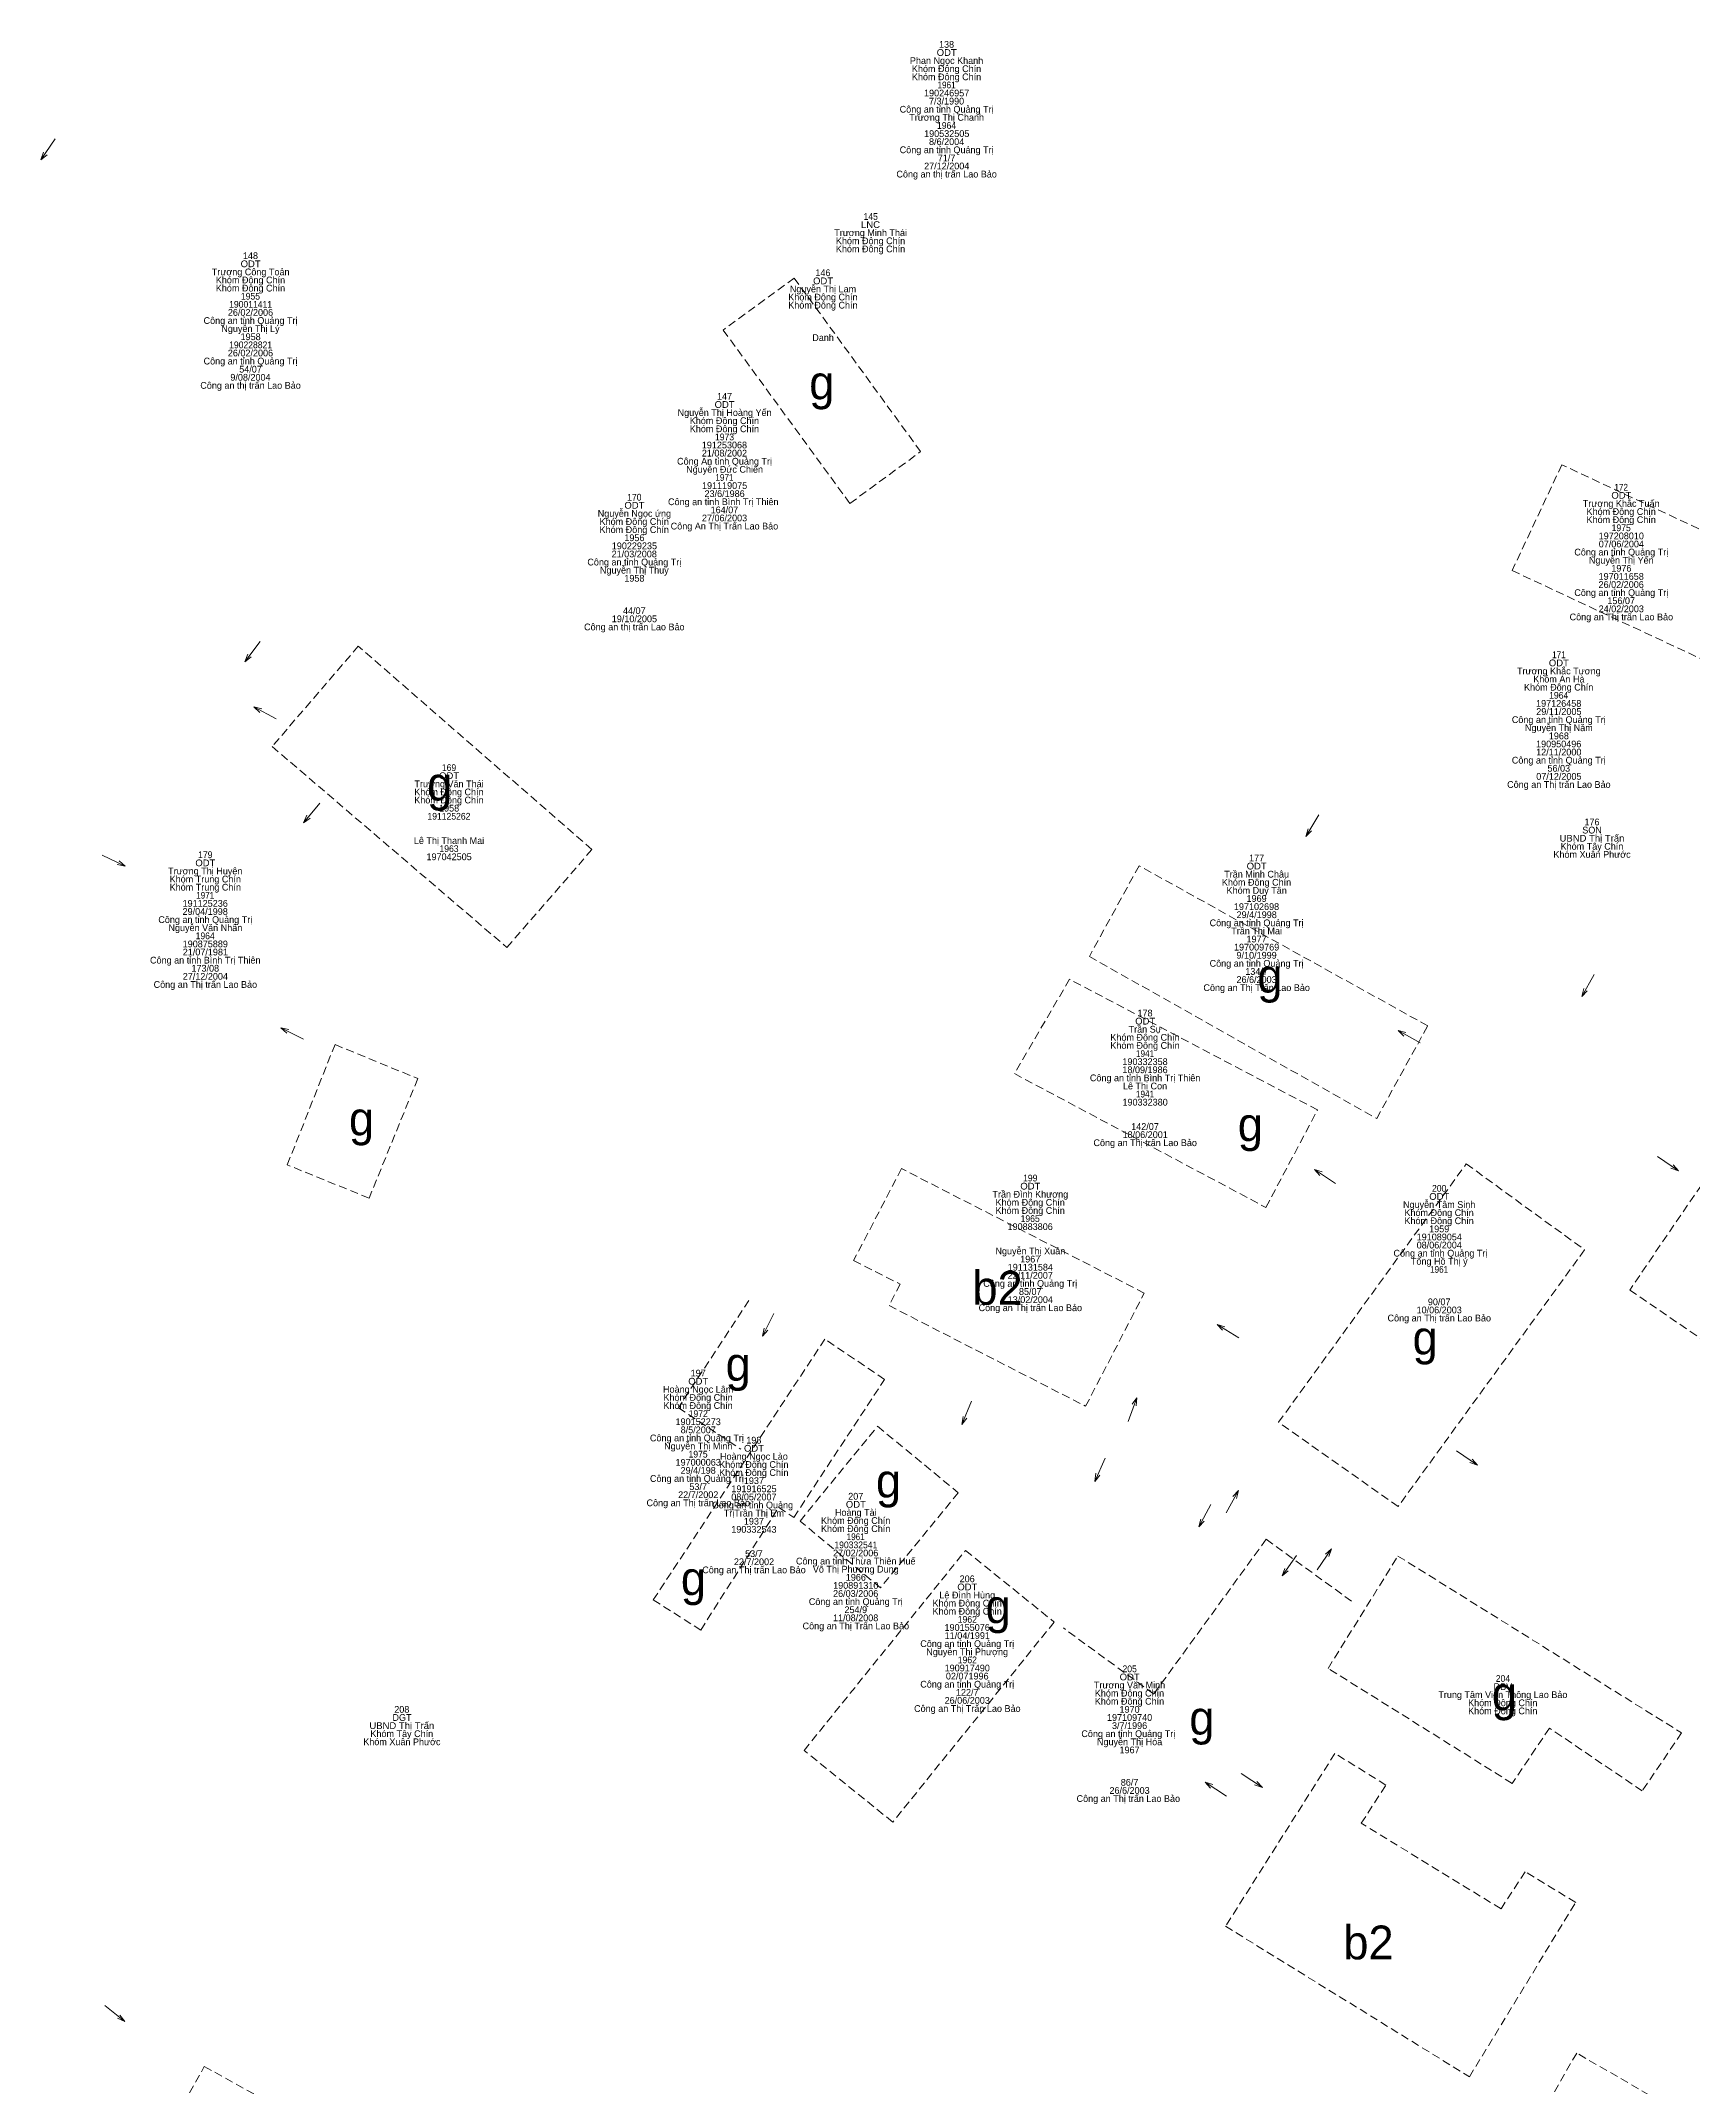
# Model space of a CAD drawing. Header units: metres. Extents: x 537497 to 538007, y 1836993 to 1837512.
# Drawn here: x 537852.2 to 537950, y 1837247.4 to 1837368.5 of the extents above; entities that cross this region are included whole.
import ezdxf
from ezdxf.enums import TextEntityAlignment as Align

# ---------------------------------------------------------------- set-up
doc = ezdxf.new("R2010")
doc.units = ezdxf.units.M
doc.header["$LTSCALE"] = 0.16
doc.linetypes.add('MEDIUM_DASHED', pattern=[4.5, 3, -1.5])
doc.layers.add('14', color=7, linetype='MEDIUM_DASHED', lineweight=13)
doc.layers.add('16', color=7, linetype='Continuous', lineweight=13)
doc.layers.add('15', color=7, linetype='Continuous')

msp = doc.modelspace()

# ---------------------------------------------------------------- linework, layer by layer
at = {"layer": '14'}
for p, q in [((537901.72, 1837286.49), (537906.5, 1837282.56)), ((537906.5, 1837282.56), (537901.89, 1837276.93)), ((537924.73, 1837279.8), (537929.91, 1837276.04))]:
    msp.add_line(p, q, dxfattribs=at)
for points in [[(537892.58, 1837351.4), (537900.08, 1837341.13), (537904.27, 1837344.2), (537896.79, 1837354.47)], [(537942.23, 1837343.42), (537939.29, 1837337.16), (537955.23, 1837329.7), (537958.16, 1837335.98)], [(537865.88, 1837326.74), (537879.78, 1837314.84), (537884.81, 1837320.64), (537870.98, 1837332.68)], [(537914.26, 1837314.31), (537931.27, 1837304.71), (537934.29, 1837310.2), (537917.2, 1837319.68)], [(537913.09, 1837312.96), (537909.82, 1837307.37), (537924.71, 1837299.45), (537927.77, 1837305.23)], [(537874.5, 1837307.08), (537871.62, 1837300), (537866.77, 1837301.97), (537869.6, 1837309.09)], [(537951.45, 1837291.01), (537957.49, 1837300.36), (537952.52, 1837303.75), (537946.25, 1837294.56)], [(537903.14, 1837301.75), (537900.3, 1837296.3), (537903.06, 1837294.91), (537902.4, 1837293.64), (537914.04, 1837287.68), (537917.51, 1837294.38)], [(537932.54, 1837281.74), (537925.46, 1837286.73), (537936.57, 1837302.03), (537943.58, 1837296.94)], [(537888.44, 1837276.21), (537891.25, 1837274.43), (537895.87, 1837281.69), (537896.76, 1837281.09), (537902.14, 1837289.27), (537898.6, 1837291.65)], [(537902.62, 1837263.06), (537897.37, 1837267.3), (537906.93, 1837279.14), (537912.18, 1837274.9)], [(537949.32, 1837268.34), (537946.99, 1837264.9), (537941.5, 1837268.62), (537939.29, 1837265.35), (537928.39, 1837272.16), (537932.53, 1837278.81)], [(537939.7, 1837243.47), (537945.84, 1837239.9), (537949.26, 1837245.83), (537943.11, 1837249.38)], [(537861.86, 1837248.59), (537871.33, 1837243.34), (537867.74, 1837236.69), (537858.2, 1837241.98)]]:
    msp.add_lwpolyline(points, close=True, dxfattribs=at)
for points in [[(537894.1, 1837293.94), (537889.93, 1837287.59), (537893.62, 1837285.14)], [(537901.89, 1837276.93), (537897.13, 1837280.88), (537901.72, 1837286.49)], [(537924.73, 1837279.8), (537918.07, 1837270.64), (537912.72, 1837274.55)], [(537931.82, 1837265.25), (537928.8, 1837267.12), (537922.32, 1837256.89), (537936.76, 1837247.97), (537943.05, 1837258.3), (537940.06, 1837260.12)], [(537940.06, 1837260.12), (537938.63, 1837257.92), (537930.36, 1837262.99), (537931.82, 1837265.25)]]:
    msp.add_lwpolyline(points, dxfattribs=at)
at = {"layer": '16'}
for p, q in [((537852.19, 1837361.47), (537852.35, 1837361.92)), ((537864.26, 1837331.76), (537864.44, 1837332.2)), ((537864.8, 1837329.08), (537865.26, 1837328.97)), ((537867.74, 1837322.23), (537867.94, 1837322.67)), ((537927.08, 1837321.41), (537927.21, 1837321.87)), ((537857.17, 1837319.66), (537856.7, 1837319.75)), ((537943.41, 1837311.94), (537943.53, 1837312.41)), ((537866.4, 1837310.08), (537866.87, 1837309.99)), ((537932.54, 1837309.92), (537933, 1837309.8)), ((537927.59, 1837301.7), (537928.05, 1837301.55)), ((537949.13, 1837301.61), (537948.68, 1837301.77)), ((537894.91, 1837291.83), (537895, 1837292.3)), ((537921.82, 1837292.52), (537922.27, 1837292.38)), ((537917.07, 1837288.18), (537917.03, 1837287.71)), ((537906.71, 1837286.59), (537906.78, 1837287.07)), ((537914.58, 1837283.23), (537914.65, 1837283.71)), ((537937.24, 1837284.18), (537936.79, 1837284.34)), ((537923.08, 1837282.68), (537922.97, 1837282.21)), ((537920.74, 1837280.54), (537920.85, 1837281)), ((537928.6, 1837279.23), (537928.44, 1837278.78)), ((537925.67, 1837277.63), (537925.83, 1837278.07)), ((537921.12, 1837265.43), (537921.57, 1837265.28)), ((537924.5, 1837265.11), (537924.04, 1837265.26)), ((537857.15, 1837251.25), (537856.72, 1837251.44))]:
    msp.add_line(p, q, dxfattribs=at)
for points in [[(537853.03, 1837362.71), (537852.19, 1837361.47), (537852.55, 1837361.77)], [(537865.17, 1837332.95), (537864.26, 1837331.76), (537864.63, 1837332.04)], [(537866.12, 1837328.37), (537864.8, 1837329.08), (537865.14, 1837328.76)], [(537868.7, 1837323.39), (537867.74, 1837322.23), (537868.12, 1837322.5)], [(537927.84, 1837322.7), (537927.08, 1837321.41), (537927.42, 1837321.74)], [(537855.82, 1837320.31), (537857.17, 1837319.66), (537856.82, 1837319.97)], [(537944.15, 1837313.25), (537943.41, 1837311.94), (537943.74, 1837312.28)], [(537867.74, 1837309.42), (537866.4, 1837310.08), (537866.75, 1837309.77)], [(537933.85, 1837309.19), (537932.54, 1837309.92), (537932.88, 1837309.59)], [(537928.84, 1837300.87), (537927.59, 1837301.7), (537927.9, 1837301.35)], [(537947.89, 1837302.46), (537949.13, 1837301.61), (537948.82, 1837301.97)], [(537895.57, 1837293.17), (537894.91, 1837291.83), (537895.22, 1837292.18)], [(537923.1, 1837291.73), (537921.82, 1837292.52), (537922.14, 1837292.18)], [(537916.56, 1837286.77), (537917.07, 1837288.18), (537916.8, 1837287.8)], [(537907.29, 1837287.98), (537906.71, 1837286.59), (537907, 1837286.97)], [(537915.19, 1837284.61), (537914.58, 1837283.23), (537914.88, 1837283.6)], [(537936, 1837285.03), (537937.24, 1837284.18), (537936.93, 1837284.54)], [(537922.36, 1837281.36), (537923.08, 1837282.68), (537922.76, 1837282.34)], [(537921.46, 1837281.86), (537920.74, 1837280.54), (537921.06, 1837280.88)], [(537926.53, 1837278.85), (537925.67, 1837277.63), (537926.03, 1837277.93)], [(537927.74, 1837278), (537928.6, 1837279.23), (537928.24, 1837278.93)], [(537922.37, 1837264.6), (537921.12, 1837265.43), (537921.43, 1837265.07)], [(537923.24, 1837265.93), (537924.5, 1837265.11), (537924.18, 1837265.46)], [(537855.98, 1837252.19), (537857.15, 1837251.25), (537856.87, 1837251.62)]]:
    msp.add_lwpolyline(points, dxfattribs=at)

# ---------------------------------------------------------------- texts
at = {"layer": '15'}
for s, p in [('138', (537905.805, 1837368.11)), ('Phan Ngọc Khanh', (537905.805, 1837367.15)), ('Khóm Đông Chín', (537905.805, 1837366.67)), ('Khóm Đông Chín', (537905.805, 1837366.19)), ('190246957', (537905.81, 1837365.23)), ('Công an tỉnh Quảng Trị', (537905.81, 1837364.27)), ('7/3/1990', (537905.805, 1837364.75)), ('Trương Thị Chanh', (537905.81, 1837363.79)), ('190532505', (537905.815, 1837362.83)), ('Công an tỉnh Quảng Trị', (537905.81, 1837361.87)), ('8/6/2004', (537905.81, 1837362.35)), ('Công an thị trấn Lao Bảo', (537905.81, 1837360.43)), ('27/12/2004', (537905.815, 1837360.91)), ('71/7', (537905.81, 1837361.39)), ('Trương Minh Thái', (537901.31, 1837356.96)), ('148', (537864.595, 1837355.6)), ('Khóm Đông Chín', (537901.305, 1837356.48)), ('Khóm Đông Chín', (537901.305, 1837356)), ('Trương Công Toản', (537864.605, 1837354.64)), ('146', (537898.485, 1837354.59)), ('Khóm Đông Chín', (537864.595, 1837354.16)), ('Khóm Đông Chín', (537864.595, 1837353.68)), ('Khóm Đông Chín', (537898.485, 1837353.15)), ('Nguyễn Thị Lam', (537898.49, 1837353.63)), ('26/02/2006', (537864.595, 1837352.24)), ('Khóm Đông Chín', (537898.485, 1837352.67)), ('Công an tỉnh Quảng Trị', (537864.6, 1837351.76)), ('Nguyễn Thị Lý', (537864.595, 1837351.28)), ('1958', (537864.605, 1837350.8)), ('Danh', (537898.495, 1837350.75)), ('26/02/2006', (537864.595, 1837349.84)), ('Công an tỉnh Quảng Trị', (537864.6, 1837349.36)), ('9/08/2004', (537864.595, 1837348.4)), ('54/07', (537864.6, 1837348.88)), ('Công an thị trấn Lao Bảo', (537864.6, 1837347.92)), ('147', (537892.66, 1837347.27)), ('Nguyễn Thị Hoàng Yến', (537892.665, 1837346.31)), ('Khóm Đông Chín', (537892.655, 1837345.83)), ('Khóm Đông Chín', (537892.655, 1837345.35)), ('Công An tỉnh Quảng Trị', (537892.66, 1837343.43)), ('21/08/2002', (537892.655, 1837343.91)), ('191253068', (537892.655, 1837344.39)), ('Nguyễn Đức Chiến', (537892.665, 1837342.95)), ('Công an tỉnh Bình Trị Thiên ', (537892.66, 1837341.03)), ('191119075', (537892.665, 1837341.99)), ('23/6/1986', (537892.665, 1837341.51)), ('Trương Khắc Tuấn', (537945.745, 1837340.93)), ('Nguyễn Ngọc ứng', (537887.325, 1837340.34)), ('Khóm Đông Chín', (537887.315, 1837339.86)), ('27/06/2003', (537892.66, 1837340.07)), ('164/07', (537892.655, 1837340.55)), ('Khóm Đông Chín', (537945.745, 1837340.45)), ('Khóm Đông Chín', (537945.745, 1837339.97)), ('Khóm Đông Chín', (537887.315, 1837339.38)), ('1956', (537887.325, 1837338.9)), ('Công An Thị Trấn Lao Bảo', (537892.655, 1837339.59)), ('197208010', (537945.75, 1837339.01)), ('Công an tỉnh Quảng Trị', (537887.32, 1837337.46)), ('21/03/2008', (537887.315, 1837337.94)), ('190229235', (537887.325, 1837338.42)), ('Công an tỉnh Quảng Trị', (537945.75, 1837338.05)), ('Nguyễn Thị Yến', (537945.75, 1837337.57)), ('07/06/2004', (537945.755, 1837338.53)), ('Nguyễn Thị Thuỳ', (537887.32, 1837336.98)), ('1958', (537887.325, 1837336.5)), ('26/02/2006', (537945.745, 1837336.13)), ('197011658', (537945.745, 1837336.61)), ('1976', (537945.755, 1837337.09)), ('Công an tỉnh Quảng Trị', (537945.75, 1837335.65)), ('156/07', (537945.745, 1837335.17)), ('19/10/2005', (537887.325, 1837334.1)), ('44/07', (537887.32, 1837334.58)), ('Công an Thị trấn Lao Bảo', (537945.755, 1837334.21)), ('24/02/2003', (537945.75, 1837334.69)), ('Công an thị trấn Lao Bảo', (537887.32, 1837333.62)), ('Trương Khắc Tương', (537942.055, 1837331.01)), ('Khóm An Hà', (537942.055, 1837330.53)), ('Khóm Đông Chín', (537942.045, 1837330.05)), ('197126458', (537942.045, 1837329.09)), ('Công an tỉnh Quảng Trị', (537942.05, 1837328.13)), ('Nguyễn Thị Năm', (537942.055, 1837327.65)), ('29/11/2005', (537942.055, 1837328.61)), ('190950496', (537942.045, 1837326.69)), ('1968', (537942.055, 1837327.17)), ('Công an tỉnh Quảng Trị', (537942.05, 1837325.73)), ('12/11/2000', (537942.05, 1837326.21)), ('56/03', (537942.05, 1837325.25)), ('Trương Văn Thái', (537876.35, 1837324.33)), ('Công an Thị trấn Lao Bảo', (537942.055, 1837324.29)), ('07/12/2005', (537942.055, 1837324.77)), ('Khóm Đông Chín', (537876.345, 1837323.85)), ('Khóm Đông Chín', (537876.345, 1837323.37)), ('1958', (537876.355, 1837322.89)), ('176', (537944.015, 1837322.07)), ('Lê Thị Thanh Mai', (537876.35, 1837320.97)), ('Khóm Tây Chín', (537944.015, 1837320.63)), ('SON', (537944.02, 1837321.59)), ('Trương Thị Huyên', (537861.92, 1837319.17)), ('197042505', (537876.355, 1837320.01)), ('177', (537924.16, 1837319.94)), ('Khóm Xuân Phước', (537944.02, 1837320.15)), ('Khóm Trung Chín', (537861.92, 1837318.69)), ('Khóm Trung Chín', (537861.92, 1837318.21)), ('Khóm Đông Chín', (537924.155, 1837318.5)), ('Trần Minh Châu', (537924.16, 1837318.98)), ('Khóm Duy Tân', (537924.165, 1837318.02)), ('29/04/1998', (537861.915, 1837316.77)), ('191125236', (537861.915, 1837317.25)), ('197102698', (537924.155, 1837317.06)), ('1969', (537924.16, 1837317.54)), ('Công an tỉnh Quảng Trị', (537861.92, 1837316.29)), ('Nguyễn Văn Nhân', (537861.925, 1837315.81)), ('Công an tỉnh Quảng Trị', (537924.16, 1837316.1)), ('Trần Thị Mai', (537924.16, 1837315.62)), ('29/4/1998', (537924.165, 1837316.58)), ('21/07/1981', (537861.925, 1837314.37)), ('190875889', (537861.92, 1837314.85)), ('197009769', (537924.16, 1837314.66)), ('1977', (537924.16, 1837315.14)), ('Công an tỉnh Bình Trị Thiên', (537861.92, 1837313.89)), ('173/08', (537861.92, 1837313.41)), ('Công an tỉnh Quảng Trị', (537924.16, 1837313.7)), ('9/10/1999', (537924.16, 1837314.18)), ('134/7', (537924.16, 1837313.22)), ('Công an Thị trấn Lao Bảo', (537861.925, 1837312.45)), ('27/12/2004', (537861.925, 1837312.93)), ('Công an Thị Trấn Lao Bảo', (537924.165, 1837312.26)), ('26/6/2003', (537924.16, 1837312.74)), ('178', (537917.555, 1837310.76)), ('Trần Sự', (537917.565, 1837309.8)), ('Khóm Đông Chín', (537917.555, 1837309.32)), ('Khóm Đông Chín', (537917.555, 1837308.84)), ('190332358', (537917.555, 1837307.88)), ('18/09/1986', (537917.555, 1837307.4)), ('Công an tỉnh Bình Trị Thiên', (537917.56, 1837306.92)), ('Lê Thị Con', (537917.555, 1837306.44)), ('190332380', (537917.56, 1837305.48)), ('18/06/2001', (537917.565, 1837303.56)), ('142/07', (537917.555, 1837304.04)), ('Công an Thị trấn Lao Bảo', (537917.565, 1837303.08)), ('Trần Đình Khương', (537910.765, 1837300.03)), ('Khóm Đông Chín', (537910.755, 1837299.55)), ('Khóm Đông Chín', (537910.755, 1837299.07)), ('Nguyễn Tâm Sinh', (537934.97, 1837299.42)), ('Khóm Đông Chín', (537934.965, 1837298.94)), ('190883806', (537910.755, 1837298.11)), ('Khóm Đông Chín', (537934.965, 1837298.46)), ('191089054', (537934.975, 1837297.5)), ('1959', (537934.97, 1837297.98)), ('Nguyễn Thị Xuân', (537910.765, 1837296.67)), ('1967', (537910.76, 1837296.19)), (' Công an tỉnh Quảng Trị', (537934.97, 1837296.54)), ('08/06/2004', (537934.975, 1837297.02)), ('22/11/2007', (537910.76, 1837295.23)), ('191131584', (537910.765, 1837295.71)), ('Tống Hồ Thị ý', (537934.975, 1837296.06)), ('Công an tỉnh Quảng Trị', (537910.76, 1837294.75)), ('13/02/2004', (537910.765, 1837293.79)), ('85/07', (537910.76, 1837294.27)), ('Công an Thị trấn Lao Bảo', (537910.765, 1837293.31)), ('Công an Thị trấn Lao Bảo', (537934.975, 1837292.7)), ('10/06/2003', (537934.97, 1837293.18)), ('90/07', (537934.97, 1837293.66)), ('197', (537891.1, 1837289.44)), ('Hoàng Ngọc Lâm', (537891.1, 1837288.48)), ('Khóm Đông Chín', (537891.095, 1837288)), ('Khóm Đông Chín', (537891.095, 1837287.52)), ('190152273', (537891.1, 1837286.56)), ('Công an tỉnh Quảng Trị ', (537891.1, 1837285.6)), ('8/5/2007', (537891.105, 1837286.08)), ('198', (537894.395, 1837285.47)), ('Nguyễn Thị Minh', (537891.105, 1837285.12)), ('197000063', (537891.1, 1837284.16)), ('Khóm Đông Chín', (537894.395, 1837284.03)), ('Hoàng Ngọc Lào', (537894.4, 1837284.51)), ('Công an tỉnh Quảng Trị ', (537891.1, 1837283.2)), ('29/4/198', (537891.1, 1837283.68)), ('Khóm Đông Chín', (537894.395, 1837283.55)), ('1937', (537894.4, 1837283.07)), ('Công an Thị trấn Lao Bảo', (537891.105, 1837281.76)), ('22/7/2002', (537891.105, 1837282.24)), ('53/7', (537891.1, 1837282.72)), ('Công an tỉnh Quảng ', (537894.4, 1837281.63)), ('08/05/2007', (537894.4, 1837282.11)), ('191916525', (537894.405, 1837282.59)), ('207', (537900.43, 1837282.15)), ('TrịTrần Thị Em', (537894.395, 1837281.15)), ('1937', (537894.4, 1837280.67)), ('Khóm Đông Chín', (537900.425, 1837280.71)), ('Hoàng Tài', (537900.43, 1837281.19)), ('190332543', (537894.4, 1837280.19)), ('Khóm Đông Chín', (537900.425, 1837280.23)), ('22/7/2002', (537894.405, 1837278.27)), ('53/7', (537894.4, 1837278.75)), ('Công an tỉnh Thừa Thiên Huế', (537900.43, 1837278.31)), ('27/02/2006', (537900.425, 1837278.79)), ('Công an Thị trấn Lao Bảo', (537894.405, 1837277.79)), ('Võ Thị Phương Dung', (537900.43, 1837277.83)), ('190891310', (537900.43, 1837276.87)), ('1966', (537900.435, 1837277.35)), ('206', (537907.025, 1837277.26)), ('Công an tỉnh Quảng Trị', (537900.43, 1837275.91)), ('26/03/2006', (537900.425, 1837276.39)), ('Khóm Đông Chín', (537907.025, 1837275.82)), ('Lê Đình Hùng', (537907.03, 1837276.3)), ('Công an Thị Trấn Lao Bảo', (537900.435, 1837274.47)), ('11/08/2008', (537900.425, 1837274.95)), ('254/9', (537900.43, 1837275.43)), ('Khóm Đông Chín', (537907.025, 1837275.34)), ('190155076', (537907.025, 1837274.38)), ('Công an tỉnh Quảng Trị', (537907.03, 1837273.42)), ('11/04/1991', (537907.035, 1837273.9)), ('Nguyễn Thị Phượng', (537907.025, 1837272.94)), ('190917490', (537907.03, 1837271.98)), ('Công an tỉnh Quảng Trị', (537907.03, 1837271.02)), ('02/071996', (537907.03, 1837271.5)), ('Trương Văn Minh', (537916.64, 1837270.97)), ('DBV', (537938.74, 1837270.88)), ('208', (537873.555, 1837269.53)), ('Công an Thị Trấn Lao Bảo', (537907.035, 1837269.58)), ('26/06/2003', (537907.03, 1837270.06)), ('122/7', (537907.03, 1837270.54)), ('Khóm Đông Chín', (537916.635, 1837270.49)), ('Khóm Đông Chín', (537916.635, 1837270.01)), ('1970', (537916.64, 1837269.53)), ('Trung Tâm Viễn Thông Lao Bảo', (537938.74, 1837270.4)), ('Khóm Đông Chín', (537938.735, 1837269.92)), ('DGT', (537873.565, 1837269.05)), ('197109740', (537916.64, 1837269.05)), ('3/7/1996', (537916.64, 1837268.57)), ('Khóm Đông Chín', (537938.735, 1837269.44)), ('Khóm Xuân Phước', (537873.56, 1837267.61)), ('Khóm Tây Chín', (537873.555, 1837268.09)), ('Công an tỉnh Quảng Trị ', (537916.64, 1837268.09)), ('Nguyễn Thị Hóa', (537916.64, 1837267.61)), ('1967', (537916.64, 1837267.13)), ('26/6/2003', (537916.64, 1837264.73)), ('86/7', (537916.64, 1837265.21)), ('Công an Thị trấn Lao Bảo ', (537916.64, 1837264.25))]:
    msp.add_text(s, height=0.4, dxfattribs=at).set_placement(p, align=Align.CENTER)
for s, width, p in [('ODT', 1.05, (537905.815, 1837367.63)), ('1961', 0.9, (537905.805, 1837365.71)), ('1964', 0.95, (537905.805, 1837363.31)), ('LNC', 1.05, (537901.305, 1837357.44)), ('145', 0.95, (537901.315, 1837357.92)), ('ODT', 1.05, (537864.605, 1837355.12)), ('1955', 0.95, (537864.595, 1837353.2)), ('ODT', 1.05, (537898.495, 1837354.11)), ('190011411', 0.95, (537864.605, 1837352.72)), ('190228821', 0.95, (537864.605, 1837350.32)), ('ODT', 1.05, (537892.665, 1837346.79)), ('1973', 0.95, (537892.66, 1837344.87)), ('1971', 0.9, (537892.655, 1837342.47)), ('170', 0.95, (537887.32, 1837341.3)), ('ODT', 1.05, (537945.755, 1837341.41)), ('172', 0.9, (537945.745, 1837341.89)), ('ODT', 1.05, (537887.325, 1837340.82)), ('1975', 0.95, (537945.745, 1837339.49)), ('ODT', 1.05, (537942.055, 1837331.49)), ('171', 0.9, (537942.055, 1837331.97)), ('1964', 0.95, (537942.045, 1837329.57)), ('169', 0.95, (537876.35, 1837325.29)), ('ODT', 1.05, (537876.355, 1837324.81)), ('191125262', 0.95, (537876.345, 1837322.41)), ('1963', 0.95, (537876.35, 1837320.49)), ('UBND Thị Trấn', 1.05, (537944.015, 1837321.11)), ('ODT', 1.05, (537861.925, 1837319.65)), ('179', 0.95, (537861.92, 1837320.13)), ('ODT', 1.05, (537924.165, 1837319.46)), ('1971', 0.9, (537861.915, 1837317.73)), ('1964', 0.95, (537861.915, 1837315.33)), ('ODT', 1.05, (537917.565, 1837310.28)), ('1941', 0.9, (537917.555, 1837308.36)), ('1941', 0.9, (537917.555, 1837305.96)), ('ODT', 1.05, (537910.765, 1837300.51)), ('199', 0.95, (537910.76, 1837300.99)), ('ODT', 1.05, (537934.975, 1837299.9)), ('200', 0.95, (537934.97, 1837300.38)), ('1965', 0.95, (537910.755, 1837298.59)), ('1961', 0.9, (537934.965, 1837295.58)), ('ODT', 1.05, (537891.105, 1837288.96)), ('1972', 0.95, (537891.105, 1837287.04)), ('1975', 0.95, (537891.095, 1837284.64)), ('ODT', 1.05, (537894.405, 1837284.99)), ('ODT', 1.05, (537900.435, 1837281.67)), ('190332541', 0.95, (537900.435, 1837279.27)), ('1961', 0.9, (537900.425, 1837279.75)), ('ODT', 1.05, (537907.035, 1837276.78)), ('1962', 0.95, (537907.035, 1837274.86)), ('1962', 0.95, (537907.035, 1837272.46)), ('ODT', 1.05, (537916.645, 1837271.45)), ('205', 0.95, (537916.645, 1837271.93)), ('204', 0.95, (537938.745, 1837271.36)), ('UBND Thị Trấn', 1.05, (537873.555, 1837268.57))]:
    msp.add_text(s, height=0.4, dxfattribs=dict(at, width=width)).set_placement(p, align=Align.CENTER)
at = {"layer": '16'}
for s, p in [('g', (537898.42, 1837347.29)), ('g', (537875.8, 1837323.53)), ('g', (537924.95, 1837312.16)), ('g', (537871.17, 1837303.71)), ('g', (537923.79, 1837303.37)), ('b2', (537908.825, 1837293.69)), ('g', (537934.14, 1837290.74)), ('g', (537893.47, 1837289.18)), ('g', (537902.37, 1837282.27)), ('g', (537890.82, 1837276.49)), ('g', (537908.86, 1837274.83)), ('g', (537938.83, 1837269.67)), ('g', (537920.92, 1837268.23)), ('b2', (537930.785, 1837254.93))]:
    msp.add_text(s, height=2, dxfattribs=at).set_placement(p, align=Align.CENTER)

doc.saveas('drawing.dxf')
